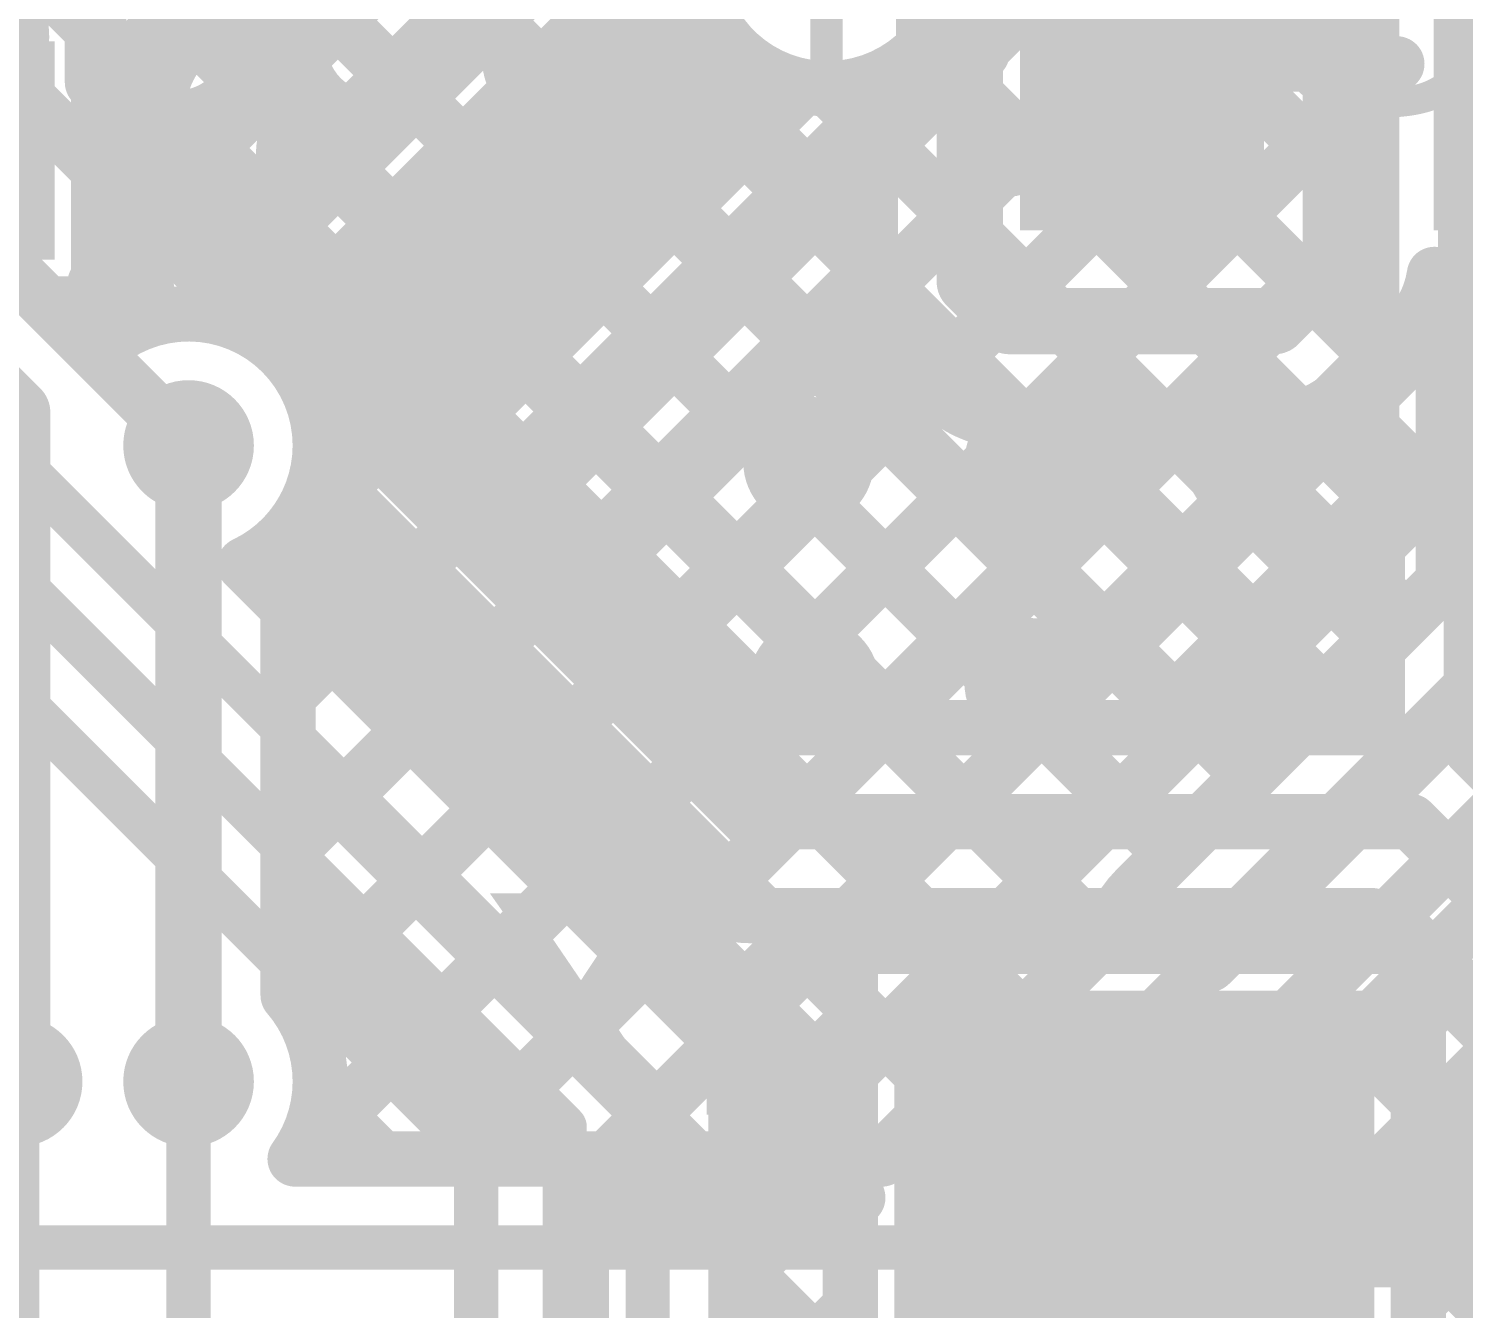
# Model space of a CAD drawing. Header units: millimetres. Extents: x -0.33 to 3.26, y -0.12 to 2.83.
# Drawn here: x 1.9131 to 2.1725, y 1.427 to 1.6584 of the extents above; entities that cross this region are included whole.
import ezdxf

# ---------------------------------------------------------------- set-up
doc = ezdxf.new("R2010")
doc.units = ezdxf.units.MM
doc.header["$MEASUREMENT"] = 0
for name, color, linetype in [('BottomLayer', 5, 'Continuous'), ('BottomOverlay', 54, 'Continuous'), ('BottomPaste', 16, 'Continuous'), ('BottomSolder', 6, 'Continuous'), ('TopLayer', 1, 'Continuous'), ('TopOverlay', 2, 'Continuous'), ('TopPaste', 8, 'Continuous'), ('TopSolder', 216, 'Continuous'), ('ViaHoleLayer', 16, 'Continuous')]:
    doc.layers.add(name, color=color, linetype=linetype)
doc.styles.add('Agency FB', font='', dxfattribs={"height": 0.2})
doc.styles.add('Arial', font='', dxfattribs={"height": 0.2})
doc.styles.get('Agency FB').set_extended_font_data('Agency FB')
doc.styles.get('Arial').set_extended_font_data('Arial')

# ---------------------------------------------------------------- blocks, each defined once
blk = doc.blocks.new('49MD_8_000_20_20_20_A_46')
at = {"layer": 'TopLayer'}
blk.add_hatch(color=1, dxfattribs=at).paths.add_polyline_path([(0.0689, 0.03937), (0.28543, 0.03937), (0.28543, -0.03937), (0.0689, -0.03937)])
at = {"layer": 'TopPaste'}
blk.add_hatch(color=8, dxfattribs=at).paths.add_polyline_path([(0.0689, 0.03937), (0.28543, 0.03937), (0.28543, -0.03937), (0.0689, -0.03937)])
at = {"layer": 'TopSolder'}
blk.add_hatch(color=216, dxfattribs=at).paths.add_polyline_path([(0.0649, 0.04337), (0.28943, 0.04337), (0.28943, -0.04337), (0.0649, -0.04337)])
at = {"layer": 'TopOverlay', "const_width": 0.01}
for points in [[(-0.256, 0.1), (0.252, 0.1)], [(0.252, 0.1), (0.252, 0.05)], [(0.252, -0.05), (0.252, -0.094)]]:
    blk.add_lwpolyline(points, dxfattribs=at)
at = {"layer": 'TopOverlay', "const_width": 0.005}
for points in [[(0.2495, 0.1, 1), (0.2545, 0.1, 1)], [(0.2495, 0.1, 1), (0.2545, 0.1, 1)], [(0.2495, 0.05, 1), (0.2545, 0.05, 1)], [(0.2495, -0.05, 1), (0.2545, -0.05, 1)]]:
    blk.add_lwpolyline(points, format="xyb", close=True, dxfattribs=at)
blk = doc.blocks.new('SOT23_3_B_170')
at = {"layer": 'BottomLayer'}
for points in [[(-0.02166, 0.02657), (-0.05316, 0.02657), (-0.05316, 0.05807), (-0.02166, 0.05807)], [(0.05314, 0.02657), (0.02165, 0.02657), (0.02165, 0.05807), (0.05314, 0.05807)], [(0.01574, -0.05807), (-0.01575, -0.05807), (-0.01575, -0.02657), (0.01574, -0.02657)]]:
    blk.add_hatch(color=5, dxfattribs=at).paths.add_polyline_path(points)
at = {"layer": 'BottomPaste'}
for points in [[(-0.02166, 0.02657), (-0.05316, 0.02657), (-0.05316, 0.05807), (-0.02166, 0.05807)], [(0.05314, 0.02657), (0.02165, 0.02657), (0.02165, 0.05807), (0.05314, 0.05807)], [(0.01574, -0.05807), (-0.01575, -0.05807), (-0.01575, -0.02657), (0.01574, -0.02657)]]:
    blk.add_hatch(color=16, dxfattribs=at).paths.add_polyline_path(points)
at = {"layer": 'BottomSolder'}
for points in [[(-0.01766, 0.02257), (-0.05716, 0.02257), (-0.05716, 0.06207), (-0.01766, 0.06207)], [(0.05714, 0.02257), (0.01765, 0.02257), (0.01765, 0.06207), (0.05714, 0.06207)], [(0.01974, -0.06207), (-0.01975, -0.06207), (-0.01975, -0.02257), (0.01974, -0.02257)]]:
    blk.add_hatch(color=6, dxfattribs=at).paths.add_polyline_path(points)
at = {"layer": 'BottomOverlay'}
for points, const_width in [([(-0.06409, 0.068, 1), (-0.07393, 0.068, 1)], 0.00984), ([(-0.07639, 0.068, 1), (-0.07147, 0.068, 1)], 0.00492), ([(-0.06655, 0.068, 1), (-0.06162, 0.068, 1)], 0.00492), ([(-0.01351, 0.032, 1), (-0.00851, 0.032, 1)], 0.005), ([(0.00849, 0.032, 1), (0.01349, 0.032, 1)], 0.005), ([(-0.06651, 0.03, 1), (-0.06151, 0.03, 1)], 0.005), ([(0.06149, 0.03, 1), (0.06649, 0.03, 1)], 0.005), ([(-0.06651, -0.032, 1), (-0.06151, -0.032, 1)], 0.005), ([(-0.06651, -0.032, 1), (-0.06151, -0.032, 1)], 0.005), ([(-0.03151, -0.032, 1), (-0.02651, -0.032, 1)], 0.005), ([(0.02649, -0.031, 1), (0.03149, -0.031, 1)], 0.005), ([(0.06149, -0.031, 1), (0.06649, -0.031, 1)], 0.005), ([(0.06149, -0.031, 1), (0.06649, -0.031, 1)], 0.005)]:
    blk.add_lwpolyline(points, format="xyb", close=True, dxfattribs=dict(at, const_width=const_width))
at = {"layer": 'BottomOverlay', "const_width": 0.01}
for points in [[(0.01099, 0.032), (-0.01101, 0.032)], [(-0.06401, 0.03), (-0.06401, -0.032)], [(0.06399, 0.03), (0.06399, -0.031)], [(-0.02901, -0.032), (-0.06401, -0.032)], [(0.06399, -0.031), (0.02899, -0.031)]]:
    blk.add_lwpolyline(points, dxfattribs=at)
blk = doc.blocks.new('SOT23_3_B_180')
at = {"layer": 'BottomLayer'}
for points in [[(-0.02166, 0.02657), (-0.05316, 0.02657), (-0.05316, 0.05807), (-0.02166, 0.05807)], [(0.05314, 0.02657), (0.02165, 0.02657), (0.02165, 0.05807), (0.05314, 0.05807)], [(0.01574, -0.05807), (-0.01575, -0.05807), (-0.01575, -0.02657), (0.01574, -0.02657)]]:
    blk.add_hatch(color=5, dxfattribs=at).paths.add_polyline_path(points)
at = {"layer": 'BottomPaste'}
for points in [[(-0.02166, 0.02657), (-0.05316, 0.02657), (-0.05316, 0.05807), (-0.02166, 0.05807)], [(0.05314, 0.02657), (0.02165, 0.02657), (0.02165, 0.05807), (0.05314, 0.05807)], [(0.01574, -0.05807), (-0.01575, -0.05807), (-0.01575, -0.02657), (0.01574, -0.02657)]]:
    blk.add_hatch(color=16, dxfattribs=at).paths.add_polyline_path(points)
at = {"layer": 'BottomSolder'}
for points in [[(-0.01766, 0.02257), (-0.05716, 0.02257), (-0.05716, 0.06207), (-0.01766, 0.06207)], [(0.05714, 0.02257), (0.01765, 0.02257), (0.01765, 0.06207), (0.05714, 0.06207)], [(0.01974, -0.06207), (-0.01975, -0.06207), (-0.01975, -0.02257), (0.01974, -0.02257)]]:
    blk.add_hatch(color=6, dxfattribs=at).paths.add_polyline_path(points)
at = {"layer": 'BottomOverlay'}
for points, const_width in [([(-0.06409, 0.068, 1), (-0.07393, 0.068, 1)], 0.00984), ([(-0.07639, 0.068, 1), (-0.07147, 0.068, 1)], 0.00492), ([(-0.06655, 0.068, 1), (-0.06162, 0.068, 1)], 0.00492), ([(-0.01351, 0.032, 1), (-0.00851, 0.032, 1)], 0.005), ([(0.00849, 0.032, 1), (0.01349, 0.032, 1)], 0.005), ([(-0.06651, 0.03, 1), (-0.06151, 0.03, 1)], 0.005), ([(0.06149, 0.03, 1), (0.06649, 0.03, 1)], 0.005), ([(-0.06651, -0.032, 1), (-0.06151, -0.032, 1)], 0.005), ([(-0.06651, -0.032, 1), (-0.06151, -0.032, 1)], 0.005), ([(-0.03151, -0.032, 1), (-0.02651, -0.032, 1)], 0.005), ([(0.02649, -0.031, 1), (0.03149, -0.031, 1)], 0.005), ([(0.06149, -0.031, 1), (0.06649, -0.031, 1)], 0.005), ([(0.06149, -0.031, 1), (0.06649, -0.031, 1)], 0.005)]:
    blk.add_lwpolyline(points, format="xyb", close=True, dxfattribs=dict(at, const_width=const_width))
at = {"layer": 'BottomOverlay', "const_width": 0.01}
for points in [[(0.01099, 0.032), (-0.01101, 0.032)], [(-0.06401, 0.03), (-0.06401, -0.032)], [(0.06399, 0.03), (0.06399, -0.031)], [(-0.02901, -0.032), (-0.06401, -0.032)], [(0.06399, -0.031), (0.02899, -0.031)]]:
    blk.add_lwpolyline(points, dxfattribs=at)

msp = doc.modelspace()

# ---------------------------------------------------------------- hatches: boundary and pattern name
at = {"layer": 'BottomLayer'}
h = msp.add_hatch(color=5, dxfattribs=at)
edge = h.paths.add_edge_path()
edge.add_arc((1.966, 1.636), 0.01181, 0, 360)
h = msp.add_hatch(color=5, dxfattribs=at)
edge = h.paths.add_edge_path()
edge.add_arc((2.006, 1.636), 0.01181, 0, 360)
h = msp.add_hatch(color=5, dxfattribs=at)
edge = h.paths.add_edge_path()
edge.add_arc((1.942, 1.583), 0.01181, 0, 360)
h = msp.add_hatch(color=5, dxfattribs=at)
edge = h.paths.add_edge_path()
edge.add_arc((2.0541, 1.58), 0.01181, 0, 360)
h = msp.add_hatch(color=5, dxfattribs=at)
edge = h.paths.add_edge_path()
edge.add_arc((2.0941, 1.58), 0.01181, 0, 360)
h = msp.add_hatch(color=5, dxfattribs=at)
edge = h.paths.add_edge_path()
edge.add_arc((2.1341, 1.58), 0.01181, 0, 360)
h = msp.add_hatch(color=5, dxfattribs=at)
edge = h.paths.add_edge_path()
edge.add_arc((2.0551, 1.54), 0.01181, 0, 360)
h = msp.add_hatch(color=5, dxfattribs=at)
edge = h.paths.add_edge_path()
edge.add_arc((2.0941, 1.54), 0.01181, 0, 360)
h = msp.add_hatch(color=5, dxfattribs=at)
edge = h.paths.add_edge_path()
edge.add_arc((2.1341, 1.54), 0.01181, 0, 360)
h = msp.add_hatch(color=5, dxfattribs=at)
edge = h.paths.add_edge_path()
edge.add_arc((1.911, 1.468), 0.01181, 0, 360)
h = msp.add_hatch(color=5, dxfattribs=at)
edge = h.paths.add_edge_path()
edge.add_arc((1.942, 1.468), 0.01181, 0, 360)
at = {"layer": 'TopLayer'}
h = msp.add_hatch(color=1, dxfattribs=at)
edge = h.paths.add_edge_path()
edge.add_arc((1.966, 1.636), 0.01181, 0, 360)
h = msp.add_hatch(color=1, dxfattribs=at)
edge = h.paths.add_edge_path()
edge.add_arc((2.006, 1.636), 0.01181, 0, 360)
h = msp.add_hatch(color=1, dxfattribs=at)
edge = h.paths.add_edge_path()
edge.add_arc((1.942, 1.583), 0.01181, 0, 360)
h = msp.add_hatch(color=1, dxfattribs=at)
edge = h.paths.add_edge_path()
edge.add_arc((2.0541, 1.58), 0.01181, 0, 360)
h = msp.add_hatch(color=1, dxfattribs=at)
edge = h.paths.add_edge_path()
edge.add_arc((2.0941, 1.58), 0.01181, 0, 360)
h = msp.add_hatch(color=1, dxfattribs=at)
edge = h.paths.add_edge_path()
edge.add_arc((2.1341, 1.58), 0.01181, 0, 360)
h = msp.add_hatch(color=1, dxfattribs=at)
edge = h.paths.add_edge_path()
edge.add_arc((2.0551, 1.54), 0.01181, 0, 360)
h = msp.add_hatch(color=1, dxfattribs=at)
edge = h.paths.add_edge_path()
edge.add_arc((2.0941, 1.54), 0.01181, 0, 360)
h = msp.add_hatch(color=1, dxfattribs=at)
edge = h.paths.add_edge_path()
edge.add_arc((2.1341, 1.54), 0.01181, 0, 360)
h = msp.add_hatch(color=1, dxfattribs=at)
edge = h.paths.add_edge_path()
edge.add_arc((1.911, 1.468), 0.01181, 0, 360)
h = msp.add_hatch(color=1, dxfattribs=at)
edge = h.paths.add_edge_path()
edge.add_arc((1.942, 1.468), 0.01181, 0, 360)
at = {"layer": 'ViaHoleLayer'}
h = msp.add_hatch(color=16, dxfattribs=at)
edge = h.paths.add_edge_path()
edge.add_arc((1.966, 1.636), 0.00787, 0, 360)
h = msp.add_hatch(color=16, dxfattribs=at)
edge = h.paths.add_edge_path()
edge.add_arc((2.006, 1.636), 0.00787, 0, 360)
h = msp.add_hatch(color=16, dxfattribs=at)
edge = h.paths.add_edge_path()
edge.add_arc((1.942, 1.583), 0.00591, 0, 360)
h = msp.add_hatch(color=16, dxfattribs=at)
edge = h.paths.add_edge_path()
edge.add_arc((2.0541, 1.58), 0.00787, 0, 360)
h = msp.add_hatch(color=16, dxfattribs=at)
edge = h.paths.add_edge_path()
edge.add_arc((2.0941, 1.58), 0.00787, 0, 360)
h = msp.add_hatch(color=16, dxfattribs=at)
edge = h.paths.add_edge_path()
edge.add_arc((2.1341, 1.58), 0.00787, 0, 360)
h = msp.add_hatch(color=16, dxfattribs=at)
edge = h.paths.add_edge_path()
edge.add_arc((2.0551, 1.54), 0.00787, 0, 360)
h = msp.add_hatch(color=16, dxfattribs=at)
edge = h.paths.add_edge_path()
edge.add_arc((2.0941, 1.54), 0.00787, 0, 360)
h = msp.add_hatch(color=16, dxfattribs=at)
edge = h.paths.add_edge_path()
edge.add_arc((2.1341, 1.54), 0.00787, 0, 360)
h = msp.add_hatch(color=16, dxfattribs=at)
edge = h.paths.add_edge_path()
edge.add_arc((1.911, 1.468), 0.00591, 0, 360)
h = msp.add_hatch(color=16, dxfattribs=at)
edge = h.paths.add_edge_path()
edge.add_arc((1.942, 1.468), 0.00591, 0, 360)

# ---------------------------------------------------------------- linework, layer by layer
at = {"layer": 'BottomLayer'}
for points, const_width in [([(2.11206, 1.64167), (2.11206, 1.76367)], 0.025), ([(1.92577, 1.75965), (2.06526, 1.62015)], 0.01), ([(1.92577, 1.64492), (2.03305, 1.7522)], 0.01), ([(1.92577, 1.73136), (2.13384, 1.52329)], 0.01), ([(2.08326, 1.6126), (2.08326, 1.7286)], 0.012), ([(2.10126, 1.6235), (2.10126, 1.7286)], 0.01), ([(2.14946, 1.61659), (2.14946, 1.72632)], 0.012), ([(1.92577, 1.61664), (2.03305, 1.72392)], 0.01), ([(1.92002, 1.70883), (2.11969, 1.50915)], 0.01), ([(2.13146, 1.62405), (2.13146, 1.69857)], 0.01), ([(1.94413, 1.60672), (2.03305, 1.69563)], 0.01), ([(1.92002, 1.68054), (2.10697, 1.49359)], 0.01), ([(2.10126, 1.65071), (2.13146, 1.68091)], 0.01), ([(1.96185, 1.59615), (2.03393, 1.66824)], 0.01), ([(2.10126, 1.669), (2.13146, 1.63881)], 0.01), ([(1.92577, 1.6086), (1.92577, 1.6641)], 0.01), ([(2.10233, 1.6235), (2.13146, 1.65262)], 0.01), ([(1.96, 1.56602), (2.04504, 1.65106)], 0.01), ([(2.06526, 1.6126), (2.06526, 1.64879)], 0.01), ([(1.92577, 1.64651), (2.09282, 1.47945)], 0.01), ([(1.96, 1.53774), (2.06526, 1.643)], 0.01), ([(2.10126, 1.64072), (2.11849, 1.6235)], 0.01), ([(2.10126, 1.6235), (2.13091, 1.6235)], 0.01), ([(1.92577, 1.61823), (1.93759, 1.6064)], 0.01), ([(2.13836, 1.6055), (2.14946, 1.61659)], 0.012), ([(1.96, 1.50945), (2.06526, 1.61471)], 0.01), ([(2.08326, 1.6126), (2.09036, 1.6055)], 0.012), ([(2.16886, 1.55832), (2.16886, 1.61393)], 0.01), ([(1.91687, 1.6086), (1.92577, 1.6086)], 0.01), ([(1.91687, 1.6086), (1.9237, 1.60177)], 0.01), ([(2.09036, 1.6055), (2.13836, 1.6055)], 0.012), ([(2.11263, 1.43581), (2.28468, 1.60786)], 0.01), ([(2.16412, 1.60615), (2.16886, 1.60141)], 0.01), ([(2.01769, 1.454), (2.16886, 1.60517)], 0.01), ([(2.15111, 1.59279), (2.16216, 1.60384)], 0.01), ([(1.89802, 1.602), (1.911, 1.58902)], 0.012), ([(2.07056, 1.59985), (2.07761, 1.59279)], 0.01), ([(1.96108, 1.48225), (2.07462, 1.59579)], 0.01), ([(2.14092, 1.43581), (2.29883, 1.59372)], 0.01), ([(2.15012, 1.59186), (2.16886, 1.57312)], 0.01), ([(1.911, 1.468), (1.911, 1.58902)], 0.012), ([(1.96161, 1.45449), (2.09461, 1.5875)], 0.01), ([(1.9894, 1.454), (2.1229, 1.5875)], 0.01), ([(2.09036, 1.5875), (2.13836, 1.5875)], 0.01), ([(2.09792, 1.5875), (2.14798, 1.53743)], 0.01), ([(2.1262, 1.5875), (2.16212, 1.55158)], 0.01), ([(2.1692, 1.43581), (2.31957, 1.58618)], 0.01), ([(1.942, 1.468), (1.942, 1.583)], 0.012), ([(1.9654, 1.57859), (2.07868, 1.46531)], 0.01), ([(2.04597, 1.454), (2.16886, 1.57689)], 0.01), ([(1.96, 1.48359), (1.96, 1.56741)], 0.01), ([(2.11327, 1.50273), (2.16886, 1.55832)], 0.01), ([(1.96, 1.55571), (2.06171, 1.454)], 0.01), ([(2.126, 1.49), (2.18686, 1.55086)], 0.012), ([(2.13873, 1.47727), (2.19956, 1.53811)], 0.01), ([(1.96, 1.52742), (2.03342, 1.454)], 0.01), ([(2.17343, 1.51198), (2.2496, 1.43581)], 0.01), ([(1.96, 1.49914), (2.00514, 1.454)], 0.01), ([(2.15929, 1.49784), (2.22132, 1.43581)], 0.01), ([(2.06737, 1.454), (2.10886, 1.49548)], 0.01), ([(2.074, 1.438), (2.126, 1.49)], 0.008), ([(2.14515, 1.48369), (2.19303, 1.43581)], 0.01), ([(2.09444, 1.43581), (2.13148, 1.47286)], 0.01), ([(2.12959, 1.47097), (2.16475, 1.43581)], 0.01), ([(1.96565, 1.46521), (1.97685, 1.454)], 0.01), ([(2.11545, 1.45682), (2.13647, 1.43581)], 0.01), ([(1.96126, 1.454), (2.06737, 1.454)], 0.01), ([(2.10131, 1.44268), (2.10818, 1.43581)], 0.01), ([(1.74047, 1.438), (2.074, 1.438)], 0.008), ([(2.09444, 1.43581), (2.26669, 1.43581)], 0.01)]:
    msp.add_lwpolyline(points, dxfattribs=dict(at, const_width=const_width))
at = {"layer": 'BottomLayer', "const_width": 0.01}
for points in [[(2.06526, 1.64879, -0.698051), (2.03708, 1.6835)], [(2.16726, 1.61393, -0.16103), (2.16216, 1.60384)], [(2.16726, 1.61393, -0.160552), (2.16219, 1.60386)], [(2.07056, 1.59985, -0.199396), (2.06526, 1.6126)], [(2.07053, 1.59987, -0.198912), (2.06526, 1.6126)], [(1.92529, 1.59996, -0.665467), (1.96581, 1.583)], [(2.09036, 1.5875, -0.199396), (2.07761, 1.59279)], [(2.09036, 1.5875, -0.198912), (2.07764, 1.59277)], [(2.15111, 1.59279, -0.199396), (2.13836, 1.5875)], [(2.15109, 1.59277, -0.198912), (2.13836, 1.5875)], [(1.96581, 1.583, -0.18034), (1.96, 1.56741)], [(2.10886, 1.49548, -0.119535), (2.11327, 1.50273)], [(1.96, 1.48359, -0.18034), (1.96581, 1.468)], [(2.13873, 1.47727, -0.119535), (2.13148, 1.47286)], [(1.96581, 1.468, -0.158441), (1.96126, 1.454)]]:
    msp.add_lwpolyline(points, format="xyb", dxfattribs=at)
at = {"layer": 'BottomLayer'}
for points, const_width in [([(2.12896, 1.65262, 1), (2.13396, 1.65262, 1)], 0.005), ([(2.04254, 1.65106, 1), (2.04754, 1.65106, 1)], 0.005), ([(2.09876, 1.65071, 1), (2.10376, 1.65071, 1)], 0.005), ([(2.06276, 1.64879, 1), (2.06776, 1.64879, 1)], 0.005), ([(2.06276, 1.64879, 1), (2.06776, 1.64879, 1)], 0.005), ([(2.10581, 1.64167, 1), (2.11831, 1.64167, 1)], 0.0125), ([(1.92327, 1.64651, 1), (1.92827, 1.64651, 1)], 0.005), ([(1.92327, 1.64492, 1), (1.92827, 1.64492, 1)], 0.005), ([(2.06276, 1.643, 1), (2.06776, 1.643, 1)], 0.005), ([(2.09876, 1.64072, 1), (2.10376, 1.64072, 1)], 0.005), ([(2.12896, 1.63881, 1), (2.13396, 1.63881, 1)], 0.005), ([(2.12896, 1.62405, 1), (2.13396, 1.62405, 1)], 0.005), ([(2.09876, 1.6235, 1), (2.10376, 1.6235, 1)], 0.005), ([(2.09876, 1.6235, 1), (2.10376, 1.6235, 1)], 0.005), ([(2.09983, 1.6235, 1), (2.10483, 1.6235, 1)], 0.005), ([(2.11599, 1.6235, 1), (2.12099, 1.6235, 1)], 0.005), ([(2.12841, 1.6235, 1), (2.13341, 1.6235, 1)], 0.005), ([(2.06276, 1.62015, 1), (2.06776, 1.62015, 1)], 0.005), ([(1.92327, 1.61823, 1), (1.92827, 1.61823, 1)], 0.005), ([(1.92327, 1.61664, 1), (1.92827, 1.61664, 1)], 0.005), ([(2.14646, 1.61659, 1), (2.15246, 1.61659, 1)], 0.006), ([(2.14646, 1.61659, 1), (2.15246, 1.61659, 1)], 0.006), ([(2.06276, 1.61471, 1), (2.06776, 1.61471, 1)], 0.005), ([(2.08026, 1.6126, 1), (2.08626, 1.6126, 1)], 0.006), ([(2.08026, 1.6126, 1), (2.08626, 1.6126, 1)], 0.006), ([(2.16476, 1.61393, 1), (2.16976, 1.61393, 1)], 0.005), ([(2.16476, 1.61393, 1), (2.16976, 1.61393, 1)], 0.005), ([(2.16636, 1.61393, 1), (2.17136, 1.61393, 1)], 0.005), ([(2.06276, 1.6126, 1), (2.06776, 1.6126, 1)], 0.005), ([(2.06276, 1.6126, 1), (2.06776, 1.6126, 1)], 0.005), ([(2.06276, 1.6126, 1), (2.06776, 1.6126, 1)], 0.005), ([(1.91437, 1.6086, 1), (1.91937, 1.6086, 1)], 0.005), ([(1.91437, 1.6086, 1), (1.91937, 1.6086, 1)], 0.005), ([(1.92327, 1.6086, 1), (1.92827, 1.6086, 1)], 0.005), ([(1.92327, 1.6086, 1), (1.92827, 1.6086, 1)], 0.005), ([(1.93509, 1.6064, 1), (1.94009, 1.6064, 1)], 0.005), ([(1.94163, 1.60672, 1), (1.94663, 1.60672, 1)], 0.005), ([(2.08736, 1.6055, 1), (2.09336, 1.6055, 1)], 0.006), ([(2.08736, 1.6055, 1), (2.09336, 1.6055, 1)], 0.006), ([(2.13536, 1.6055, 1), (2.14136, 1.6055, 1)], 0.006), ([(2.13536, 1.6055, 1), (2.14136, 1.6055, 1)], 0.006), ([(2.16162, 1.60615, 1), (2.16662, 1.60615, 1)], 0.005), ([(2.15966, 1.60384, 1), (2.16466, 1.60384, 1)], 0.005), ([(2.15966, 1.60384, 1), (2.16466, 1.60384, 1)], 0.005), ([(2.15969, 1.60386, 1), (2.16469, 1.60386, 1)], 0.005), ([(2.16636, 1.60517, 1), (2.17136, 1.60517, 1)], 0.005), ([(1.9212, 1.60177, 1), (1.9262, 1.60177, 1)], 0.005), ([(2.16636, 1.60141, 1), (2.17136, 1.60141, 1)], 0.005), ([(1.92279, 1.59996, 1), (1.92779, 1.59996, 1)], 0.005), ([(2.06803, 1.59987, 1), (2.07303, 1.59987, 1)], 0.005), ([(2.06806, 1.59985, 1), (2.07306, 1.59985, 1)], 0.005), ([(2.06806, 1.59985, 1), (2.07306, 1.59985, 1)], 0.005), ([(1.95935, 1.59615, 1), (1.96435, 1.59615, 1)], 0.005), ([(2.07212, 1.59579, 1), (2.07712, 1.59579, 1)], 0.005), ([(2.07511, 1.59279, 1), (2.08011, 1.59279, 1)], 0.005), ([(2.07511, 1.59279, 1), (2.08011, 1.59279, 1)], 0.005), ([(2.07514, 1.59277, 1), (2.08014, 1.59277, 1)], 0.005), ([(2.14762, 1.59186, 1), (2.15262, 1.59186, 1)], 0.005), ([(2.14859, 1.59277, 1), (2.15359, 1.59277, 1)], 0.005), ([(2.14861, 1.59279, 1), (2.15361, 1.59279, 1)], 0.005), ([(2.14861, 1.59279, 1), (2.15361, 1.59279, 1)], 0.005), ([(1.908, 1.58902, 1), (1.914, 1.58902, 1)], 0.006), ([(1.908, 1.58902, 1), (1.914, 1.58902, 1)], 0.006), ([(2.08786, 1.5875, 1), (2.09286, 1.5875, 1)], 0.005), ([(2.08786, 1.5875, 1), (2.09286, 1.5875, 1)], 0.005), ([(2.08786, 1.5875, 1), (2.09286, 1.5875, 1)], 0.005), ([(2.09211, 1.5875, 1), (2.09711, 1.5875, 1)], 0.005), ([(2.09542, 1.5875, 1), (2.10042, 1.5875, 1)], 0.005), ([(2.1204, 1.5875, 1), (2.1254, 1.5875, 1)], 0.005), ([(2.1237, 1.5875, 1), (2.1287, 1.5875, 1)], 0.005), ([(2.13586, 1.5875, 1), (2.14086, 1.5875, 1)], 0.005), ([(2.13586, 1.5875, 1), (2.14086, 1.5875, 1)], 0.005), ([(2.13586, 1.5875, 1), (2.14086, 1.5875, 1)], 0.005), ([(1.939, 1.583, 1), (1.945, 1.583, 1)], 0.006), ([(1.96331, 1.583, 1), (1.96831, 1.583, 1)], 0.005), ([(1.96331, 1.583, 1), (1.96831, 1.583, 1)], 0.005), ([(1.9629, 1.57859, 1), (1.9679, 1.57859, 1)], 0.005), ([(2.16636, 1.57689, 1), (2.17136, 1.57689, 1)], 0.005), ([(2.16636, 1.57312, 1), (2.17136, 1.57312, 1)], 0.005), ([(1.9575, 1.56741, 1), (1.9625, 1.56741, 1)], 0.005), ([(1.9575, 1.56741, 1), (1.9625, 1.56741, 1)], 0.005), ([(1.9575, 1.56602, 1), (1.9625, 1.56602, 1)], 0.005), ([(2.16636, 1.55832, 1), (2.17136, 1.55832, 1)], 0.005), ([(2.16636, 1.55832, 1), (2.17136, 1.55832, 1)], 0.005), ([(1.9575, 1.55571, 1), (1.9625, 1.55571, 1)], 0.005), ([(2.15962, 1.55158, 1), (2.16462, 1.55158, 1)], 0.005), ([(1.9575, 1.53774, 1), (1.9625, 1.53774, 1)], 0.005), ([(2.14548, 1.53743, 1), (2.15048, 1.53743, 1)], 0.005), ([(1.9575, 1.52742, 1), (1.9625, 1.52742, 1)], 0.005), ([(2.13134, 1.52329, 1), (2.13634, 1.52329, 1)], 0.005), ([(2.17093, 1.51198, 1), (2.17593, 1.51198, 1)], 0.005), ([(1.9575, 1.50945, 1), (1.9625, 1.50945, 1)], 0.005), ([(2.11719, 1.50915, 1), (2.12219, 1.50915, 1)], 0.005), ([(2.11077, 1.50273, 1), (2.11577, 1.50273, 1)], 0.005), ([(2.11077, 1.50273, 1), (2.11577, 1.50273, 1)], 0.005), ([(1.9575, 1.49914, 1), (1.9625, 1.49914, 1)], 0.005), ([(2.15679, 1.49784, 1), (2.16179, 1.49784, 1)], 0.005), ([(2.10636, 1.49548, 1), (2.11136, 1.49548, 1)], 0.005), ([(2.10636, 1.49548, 1), (2.11136, 1.49548, 1)], 0.005), ([(2.10447, 1.49359, 1), (2.10947, 1.49359, 1)], 0.005), ([(2.123, 1.49, 1), (2.129, 1.49, 1)], 0.006), ([(2.124, 1.49, 1), (2.128, 1.49, 1)], 0.004), ([(1.9575, 1.48359, 1), (1.9625, 1.48359, 1)], 0.005), ([(1.9575, 1.48359, 1), (1.9625, 1.48359, 1)], 0.005), ([(1.95858, 1.48225, 1), (1.96358, 1.48225, 1)], 0.005), ([(2.14265, 1.48369, 1), (2.14765, 1.48369, 1)], 0.005), ([(2.09032, 1.47945, 1), (2.09532, 1.47945, 1)], 0.005), ([(2.13623, 1.47727, 1), (2.14123, 1.47727, 1)], 0.005), ([(2.13623, 1.47727, 1), (2.14123, 1.47727, 1)], 0.005), ([(2.12709, 1.47097, 1), (2.13209, 1.47097, 1)], 0.005), ([(2.12898, 1.47286, 1), (2.13398, 1.47286, 1)], 0.005), ([(2.12898, 1.47286, 1), (2.13398, 1.47286, 1)], 0.005), ([(1.908, 1.468, 1), (1.914, 1.468, 1)], 0.006), ([(1.939, 1.468, 1), (1.945, 1.468, 1)], 0.006), ([(1.96331, 1.468, 1), (1.96831, 1.468, 1)], 0.005), ([(1.96331, 1.468, 1), (1.96831, 1.468, 1)], 0.005), ([(1.96315, 1.46521, 1), (1.96815, 1.46521, 1)], 0.005), ([(2.07618, 1.46531, 1), (2.08118, 1.46531, 1)], 0.005), ([(2.11295, 1.45682, 1), (2.11795, 1.45682, 1)], 0.005), ([(1.95876, 1.454, 1), (1.96376, 1.454, 1)], 0.005), ([(1.95876, 1.454, 1), (1.96376, 1.454, 1)], 0.005), ([(1.95911, 1.45449, 1), (1.96411, 1.45449, 1)], 0.005), ([(1.97435, 1.454, 1), (1.97935, 1.454, 1)], 0.005), ([(1.9869, 1.454, 1), (1.9919, 1.454, 1)], 0.005), ([(2.00264, 1.454, 1), (2.00764, 1.454, 1)], 0.005), ([(2.01519, 1.454, 1), (2.02019, 1.454, 1)], 0.005), ([(2.03092, 1.454, 1), (2.03592, 1.454, 1)], 0.005), ([(2.04347, 1.454, 1), (2.04847, 1.454, 1)], 0.005), ([(2.05921, 1.454, 1), (2.06421, 1.454, 1)], 0.005), ([(2.06487, 1.454, 1), (2.06987, 1.454, 1)], 0.005), ([(2.06487, 1.454, 1), (2.06987, 1.454, 1)], 0.005), ([(2.09881, 1.44268, 1), (2.10381, 1.44268, 1)], 0.005), ([(2.072, 1.438, 1), (2.076, 1.438, 1)], 0.004), ([(2.072, 1.438, 1), (2.076, 1.438, 1)], 0.004), ([(2.09194, 1.43581, 1), (2.09694, 1.43581, 1)], 0.005), ([(2.09194, 1.43581, 1), (2.09694, 1.43581, 1)], 0.005), ([(2.10568, 1.43581, 1), (2.11068, 1.43581, 1)], 0.005), ([(2.11013, 1.43581, 1), (2.11513, 1.43581, 1)], 0.005), ([(2.13397, 1.43581, 1), (2.13897, 1.43581, 1)], 0.005), ([(2.13842, 1.43581, 1), (2.14342, 1.43581, 1)], 0.005), ([(2.16225, 1.43581, 1), (2.16725, 1.43581, 1)], 0.005), ([(2.1667, 1.43581, 1), (2.1717, 1.43581, 1)], 0.005)]:
    msp.add_lwpolyline(points, format="xyb", close=True, dxfattribs=dict(at, const_width=const_width))
at = {"layer": 'TopLayer'}
for points, const_width in [([(2.17391, 1.583), (2.17391, 2.0215)], 0.012), ([(2.15591, 1.583), (2.15591, 2.00591)], 0.01), ([(1.93036, 1.65235), (2.08089, 1.80288)], 0.01), ([(1.94309, 1.63962), (2.08089, 1.77742)], 0.01), ([(1.9181, 1.76165), (2.14775, 1.532)], 0.01), ([(1.95582, 1.62689), (2.08089, 1.75196)], 0.01), ([(1.9181, 1.7362), (2.1223, 1.532)], 0.01), ([(2.00673, 1.57598), (2.15591, 1.72516)], 0.01), ([(1.9181, 1.71074), (2.09684, 1.532)], 0.01), ([(2.01946, 1.56326), (2.15591, 1.69971)], 0.01), ([(2.10936, 1.69768), (2.15591, 1.65112)], 0.01), ([(1.9181, 1.68529), (2.07139, 1.532)], 0.01), ([(2.09663, 1.68495), (2.15591, 1.62567)], 0.01), ([(1.96855, 1.61417), (2.03615, 1.68177)], 0.01), ([(2.03219, 1.55053), (2.15591, 1.67425)], 0.01), ([(2.0839, 1.67222), (2.15591, 1.60021)], 0.01), ([(1.91715, 1.66556), (2.05072, 1.532)], 0.01), ([(1.9001, 1.65857), (2.04367, 1.515)], 0.01), ([(1.98128, 1.60144), (2.03782, 1.65798)], 0.01), ([(2.07526, 1.65541), (2.15691, 1.57375)], 0.01), ([(1.994, 1.58871), (2.0532, 1.64791)], 0.01), ([(2.04492, 1.5378), (2.15591, 1.6488)], 0.01), ([(2.0577, 1.64751), (2.15691, 1.5483)], 0.01), ([(1.901, 1.624), (1.942, 1.583)], 0.01), ([(2.06457, 1.532), (2.15591, 1.62334)], 0.01), ([(1.893, 1.598), (2.025, 1.466)], 0.008), ([(2.09003, 1.532), (2.15591, 1.59788)], 0.01), ([(1.94, 1.581), (1.942, 1.583)], 0.01), ([(2.17391, 1.52813), (2.17391, 1.583)], 0.01), ([(1.88679, 1.583), (2.01, 1.45979)], 0.008), ([(1.94, 1.578), (1.94, 1.581)], 0.01), ([(2.15691, 1.532), (2.15691, 1.57708)], 0.01), ([(2.11548, 1.532), (2.15691, 1.57343)], 0.01), ([(1.96295, 1.57168), (2.03163, 1.503)], 0.01), ([(1.88057, 1.568), (1.994, 1.45457)], 0.008), ([(1.95982, 1.5672), (2.06163, 1.46539)], 0.01), ([(1.95946, 1.55417), (1.96996, 1.56467)], 0.01), ([(1.95216, 1.56147), (2.0363, 1.47733)], 0.01), ([(1.97219, 1.54144), (1.98269, 1.55194)], 0.01), ([(2.14094, 1.532), (2.15691, 1.54797)], 0.01), ([(1.98492, 1.52871), (1.99542, 1.53921)], 0.01), ([(2.05072, 1.532), (2.15691, 1.532)], 0.01), ([(2.17391, 1.52813), (2.237, 1.46504)], 0.01), ([(1.99764, 1.51598), (2.00815, 1.52649)], 0.01), ([(2.04367, 1.515), (2.163, 1.515)], 0.01), ([(2.163, 1.515), (2.22, 1.458)], 0.01), ([(2.01037, 1.50326), (2.02087, 1.51376)], 0.01), ([(2.0231, 1.49053), (2.03376, 1.50119)], 0.01), ([(2.03583, 1.4778), (2.05603, 1.498)], 0.01), ([(2.04367, 1.498), (2.15596, 1.498)], 0.01), ([(2.05448, 1.498), (2.06163, 1.49085)], 0.01), ([(2.07592, 1.49243), (2.08148, 1.498)], 0.01), ([(2.07993, 1.498), (2.0855, 1.49243)], 0.01), ([(2.10137, 1.49243), (2.10694, 1.498)], 0.01), ([(2.10539, 1.498), (2.11095, 1.49243)], 0.01), ([(2.12683, 1.49243), (2.13239, 1.498)], 0.01), ([(2.13084, 1.498), (2.13641, 1.49243)], 0.01), ([(2.15228, 1.49243), (2.1569, 1.49705)], 0.01), ([(2.15596, 1.498), (2.16153, 1.49243)], 0.01), ([(2.06163, 1.49243), (2.16153, 1.49243)], 0.01), ([(2.06163, 1.2519), (2.06163, 1.49243)], 0.01), ([(2.16153, 1.49243), (2.16437, 1.48959)], 0.01), ([(2.16437, 1.48959), (2.203, 1.45096)], 0.01), ([(2.16437, 1.33878), (2.16437, 1.48959)], 0.01), ([(2.16437, 1.47906), (2.16963, 1.48433)], 0.01), ([(2.041, 1.45752), (2.06163, 1.47815)], 0.01), ([(2.16437, 1.45361), (2.18236, 1.4716)], 0.01), ([(1.911, 1.343), (1.911, 1.468)], 0.008), ([(1.942, 1.36324), (1.942, 1.468)], 0.008), ([(2.041, 1.311), (2.041, 1.466)], 0.01), ([(2.025, 1.311), (2.025, 1.466)], 0.008), ([(2.16437, 1.46447), (2.203, 1.42584)], 0.01), ([(2.041, 1.46056), (2.06163, 1.43993)], 0.01), ([(2.01, 1.323), (2.01, 1.45979)], 0.008), ([(2.16437, 1.42815), (2.19509, 1.45887)], 0.01), ([(1.994, 1.335), (1.994, 1.45457)], 0.008), ([(2.041, 1.43206), (2.06163, 1.45269)], 0.01), ([(2.16437, 1.43902), (2.203, 1.40039)], 0.01), ([(2.041, 1.43511), (2.06163, 1.41448)], 0.01), ([(2.041, 1.40661), (2.06163, 1.42723)], 0.01)]:
    msp.add_lwpolyline(points, dxfattribs=dict(at, const_width=const_width))
at = {"layer": 'TopLayer', "const_width": 0.01}
for points in [[(2.0813, 1.66961, -2.1888), (2.05584, 1.69507)], [(2.15691, 1.57708, -0.08392), (2.15591, 1.583)], [(1.96295, 1.57168, -0.159994), (1.95216, 1.56147)], [(2.04367, 1.498, -0.199327), (2.03163, 1.503)], [(2.04367, 1.498, -0.198912), (2.03165, 1.50298)], [(2.0363, 1.47733, -0.199231), (2.041, 1.466)], [(2.03631, 1.47731, -0.198912), (2.041, 1.466)]]:
    msp.add_lwpolyline(points, format="xyb", dxfattribs=at)
at = {"layer": 'TopLayer'}
for points, const_width in [([(2.03532, 1.65798, 1), (2.04032, 1.65798, 1)], 0.005), ([(2.07276, 1.65541, 1), (2.07776, 1.65541, 1)], 0.005), ([(1.92786, 1.65235, 1), (1.93286, 1.65235, 1)], 0.005), ([(2.15341, 1.65112, 1), (2.15841, 1.65112, 1)], 0.005), ([(2.0507, 1.64791, 1), (2.0557, 1.64791, 1)], 0.005), ([(2.0552, 1.64751, 1), (2.0602, 1.64751, 1)], 0.005), ([(2.15341, 1.6488, 1), (2.15841, 1.6488, 1)], 0.005), ([(1.94059, 1.63962, 1), (1.94559, 1.63962, 1)], 0.005), ([(1.95332, 1.62689, 1), (1.95832, 1.62689, 1)], 0.005), ([(2.15341, 1.62567, 1), (2.15841, 1.62567, 1)], 0.005), ([(2.15341, 1.62334, 1), (2.15841, 1.62334, 1)], 0.005), ([(1.96605, 1.61417, 1), (1.97105, 1.61417, 1)], 0.005), ([(1.97878, 1.60144, 1), (1.98378, 1.60144, 1)], 0.005), ([(2.15341, 1.60021, 1), (2.15841, 1.60021, 1)], 0.005), ([(2.15341, 1.59788, 1), (2.15841, 1.59788, 1)], 0.005), ([(1.9915, 1.58871, 1), (1.9965, 1.58871, 1)], 0.005), ([(1.9395, 1.583, 1), (1.9445, 1.583, 1)], 0.005), ([(1.9395, 1.583, 1), (1.9445, 1.583, 1)], 0.005), ([(2.15341, 1.583, 1), (2.15841, 1.583, 1)], 0.005), ([(2.15341, 1.583, 1), (2.15841, 1.583, 1)], 0.005), ([(2.17091, 1.583, 1), (2.17691, 1.583, 1)], 0.006), ([(2.17141, 1.583, 1), (2.17641, 1.583, 1)], 0.005), ([(1.9375, 1.581, 1), (1.9425, 1.581, 1)], 0.005), ([(1.9375, 1.581, 1), (1.9425, 1.581, 1)], 0.005), ([(1.9375, 1.578, 1), (1.9425, 1.578, 1)], 0.005), ([(2.00423, 1.57598, 1), (2.00923, 1.57598, 1)], 0.005), ([(2.15441, 1.57708, 1), (2.15941, 1.57708, 1)], 0.005), ([(2.15441, 1.57708, 1), (2.15941, 1.57708, 1)], 0.005), ([(2.15441, 1.57375, 1), (2.15941, 1.57375, 1)], 0.005), ([(2.15441, 1.57343, 1), (2.15941, 1.57343, 1)], 0.005), ([(1.96045, 1.57168, 1), (1.96545, 1.57168, 1)], 0.005), ([(1.96045, 1.57168, 1), (1.96545, 1.57168, 1)], 0.005), ([(1.95732, 1.5672, 1), (1.96232, 1.5672, 1)], 0.005), ([(1.96746, 1.56467, 1), (1.97246, 1.56467, 1)], 0.005), ([(2.01696, 1.56326, 1), (2.02196, 1.56326, 1)], 0.005), ([(1.94966, 1.56147, 1), (1.95466, 1.56147, 1)], 0.005), ([(1.94966, 1.56147, 1), (1.95466, 1.56147, 1)], 0.005), ([(1.95696, 1.55417, 1), (1.96196, 1.55417, 1)], 0.005), ([(1.98019, 1.55194, 1), (1.98519, 1.55194, 1)], 0.005), ([(2.02969, 1.55053, 1), (2.03469, 1.55053, 1)], 0.005), ([(2.15441, 1.5483, 1), (2.15941, 1.5483, 1)], 0.005), ([(2.15441, 1.54797, 1), (2.15941, 1.54797, 1)], 0.005), ([(1.96969, 1.54144, 1), (1.97469, 1.54144, 1)], 0.005), ([(1.99292, 1.53921, 1), (1.99792, 1.53921, 1)], 0.005), ([(2.04242, 1.5378, 1), (2.04742, 1.5378, 1)], 0.005), ([(2.04822, 1.532, 1), (2.05322, 1.532, 1)], 0.005), ([(2.04822, 1.532, 1), (2.05322, 1.532, 1)], 0.005), ([(2.06207, 1.532, 1), (2.06707, 1.532, 1)], 0.005), ([(2.06889, 1.532, 1), (2.07389, 1.532, 1)], 0.005), ([(2.08753, 1.532, 1), (2.09253, 1.532, 1)], 0.005), ([(2.09434, 1.532, 1), (2.09934, 1.532, 1)], 0.005), ([(2.11298, 1.532, 1), (2.11798, 1.532, 1)], 0.005), ([(2.1198, 1.532, 1), (2.1248, 1.532, 1)], 0.005), ([(2.13844, 1.532, 1), (2.14344, 1.532, 1)], 0.005), ([(2.14525, 1.532, 1), (2.15025, 1.532, 1)], 0.005), ([(2.15441, 1.532, 1), (2.15941, 1.532, 1)], 0.005), ([(2.15441, 1.532, 1), (2.15941, 1.532, 1)], 0.005), ([(1.98242, 1.52871, 1), (1.98742, 1.52871, 1)], 0.005), ([(2.17141, 1.52813, 1), (2.17641, 1.52813, 1)], 0.005), ([(2.17141, 1.52813, 1), (2.17641, 1.52813, 1)], 0.005), ([(2.00565, 1.52649, 1), (2.01065, 1.52649, 1)], 0.005), ([(1.99514, 1.51598, 1), (2.00014, 1.51598, 1)], 0.005), ([(2.04117, 1.515, 1), (2.04617, 1.515, 1)], 0.005), ([(2.04117, 1.515, 1), (2.04617, 1.515, 1)], 0.005), ([(2.1605, 1.515, 1), (2.1655, 1.515, 1)], 0.005), ([(2.1605, 1.515, 1), (2.1655, 1.515, 1)], 0.005), ([(2.01837, 1.51376, 1), (2.02337, 1.51376, 1)], 0.005), ([(2.00787, 1.50326, 1), (2.01287, 1.50326, 1)], 0.005), ([(2.02913, 1.503, 1), (2.03413, 1.503, 1)], 0.005), ([(2.02913, 1.503, 1), (2.03413, 1.503, 1)], 0.005), ([(2.02915, 1.50298, 1), (2.03415, 1.50298, 1)], 0.005), ([(2.03126, 1.50119, 1), (2.03626, 1.50119, 1)], 0.005), ([(2.04117, 1.498, 1), (2.04617, 1.498, 1)], 0.005), ([(2.04117, 1.498, 1), (2.04617, 1.498, 1)], 0.005), ([(2.04117, 1.498, 1), (2.04617, 1.498, 1)], 0.005), ([(2.05198, 1.498, 1), (2.05698, 1.498, 1)], 0.005), ([(2.05353, 1.498, 1), (2.05853, 1.498, 1)], 0.005), ([(2.07743, 1.498, 1), (2.08243, 1.498, 1)], 0.005), ([(2.07898, 1.498, 1), (2.08398, 1.498, 1)], 0.005), ([(2.10289, 1.498, 1), (2.10789, 1.498, 1)], 0.005), ([(2.10444, 1.498, 1), (2.10944, 1.498, 1)], 0.005), ([(2.12834, 1.498, 1), (2.13334, 1.498, 1)], 0.005), ([(2.12989, 1.498, 1), (2.1349, 1.498, 1)], 0.005), ([(2.15346, 1.498, 1), (2.15846, 1.498, 1)], 0.005), ([(2.15346, 1.498, 1), (2.15846, 1.498, 1)], 0.005), ([(2.1544, 1.49705, 1), (2.1594, 1.49705, 1)], 0.005), ([(2.05913, 1.49243, 1), (2.06413, 1.49243, 1)], 0.005), ([(2.05913, 1.49243, 1), (2.06413, 1.49243, 1)], 0.005), ([(2.07342, 1.49243, 1), (2.07842, 1.49243, 1)], 0.005), ([(2.083, 1.49243, 1), (2.088, 1.49243, 1)], 0.005), ([(2.09887, 1.49243, 1), (2.10387, 1.49243, 1)], 0.005), ([(2.10845, 1.49243, 1), (2.11345, 1.49243, 1)], 0.005), ([(2.12433, 1.49243, 1), (2.12933, 1.49243, 1)], 0.005), ([(2.13391, 1.49243, 1), (2.13891, 1.49243, 1)], 0.005), ([(2.14978, 1.49243, 1), (2.15478, 1.49243, 1)], 0.005), ([(2.15903, 1.49243, 1), (2.16403, 1.49243, 1)], 0.005), ([(2.15903, 1.49243, 1), (2.16403, 1.49243, 1)], 0.005), ([(2.15903, 1.49243, 1), (2.16403, 1.49243, 1)], 0.005), ([(2.0206, 1.49053, 1), (2.0256, 1.49053, 1)], 0.005), ([(2.05913, 1.49085, 1), (2.06413, 1.49085, 1)], 0.005), ([(2.16187, 1.48959, 1), (2.16687, 1.48959, 1)], 0.005), ([(2.16187, 1.48959, 1), (2.16687, 1.48959, 1)], 0.005), ([(2.16187, 1.48959, 1), (2.16687, 1.48959, 1)], 0.005), ([(2.16713, 1.48433, 1), (2.17213, 1.48433, 1)], 0.005), ([(2.16187, 1.47906, 1), (2.16687, 1.47906, 1)], 0.005), ([(2.03333, 1.4778, 1), (2.03833, 1.4778, 1)], 0.005), ([(2.0338, 1.47733, 1), (2.0388, 1.47733, 1)], 0.005), ([(2.0338, 1.47733, 1), (2.0388, 1.47733, 1)], 0.005), ([(2.03381, 1.47731, 1), (2.03881, 1.47731, 1)], 0.005), ([(2.05913, 1.47815, 1), (2.06413, 1.47815, 1)], 0.005), ([(1.909, 1.468, 1), (1.913, 1.468, 1)], 0.004), ([(1.94, 1.468, 1), (1.944, 1.468, 1)], 0.004), ([(2.0385, 1.466, 1), (2.0435, 1.466, 1)], 0.005), ([(2.0385, 1.466, 1), (2.0435, 1.466, 1)], 0.005), ([(2.0385, 1.466, 1), (2.0435, 1.466, 1)], 0.005), ([(2.023, 1.466, 1), (2.027, 1.466, 1)], 0.004), ([(2.023, 1.466, 1), (2.027, 1.466, 1)], 0.004), ([(2.05913, 1.46539, 1), (2.06413, 1.46539, 1)], 0.005), ([(2.16187, 1.46447, 1), (2.16687, 1.46447, 1)], 0.005), ([(2.0385, 1.46056, 1), (2.0435, 1.46056, 1)], 0.005), ([(2.008, 1.45979, 1), (2.012, 1.45979, 1)], 0.004), ([(2.008, 1.45979, 1), (2.012, 1.45979, 1)], 0.004), ([(2.0385, 1.45752, 1), (2.0435, 1.45752, 1)], 0.005), ([(1.992, 1.45457, 1), (1.996, 1.45457, 1)], 0.004), ([(1.992, 1.45457, 1), (1.996, 1.45457, 1)], 0.004), ([(2.16187, 1.45361, 1), (2.16687, 1.45361, 1)], 0.005), ([(2.05913, 1.45269, 1), (2.06413, 1.45269, 1)], 0.005), ([(2.05913, 1.43993, 1), (2.06413, 1.43993, 1)], 0.005), ([(2.16187, 1.43902, 1), (2.16687, 1.43902, 1)], 0.005), ([(2.0385, 1.43511, 1), (2.0435, 1.43511, 1)], 0.005), ([(2.0385, 1.43206, 1), (2.0435, 1.43206, 1)], 0.005), ([(2.05913, 1.42723, 1), (2.06413, 1.42723, 1)], 0.005), ([(2.16187, 1.42815, 1), (2.16687, 1.42815, 1)], 0.005)]:
    msp.add_lwpolyline(points, format="xyb", close=True, dxfattribs=dict(at, const_width=const_width))

# ---------------------------------------------------------------- block references
for name, p, rotation in [('SOT23_3_B_180', (2.14945, 1.684), 180), ('SOT23_3_B_170', (1.86061, 1.67867), 180), ('49MD_8_000_20_20_20_A_46', (2.113, 1.195), 90)]:
    msp.add_blockref(name, p, dxfattribs=dict(rotation=rotation))

# ---------------------------------------------------------------- texts
at = {"layer": 'BottomOverlay', "style": 'Arial', "text_generation_flag": 2}
msp.add_text('Q51', height=0.04, rotation=270, dxfattribs=at).set_placement((1.93761, 1.62067))
at = {"layer": 'TopOverlay', "style": 'Agency FB'}
msp.add_text('Manufacturing Security Solutions for the Self Storage Industry', height=0.05, rotation=360, dxfattribs=at).set_placement((1.433, 1.643))
at = {"layer": 'TopOverlay', "style": 'Arial'}
msp.add_text('X1', height=0.04, dxfattribs=at).set_placement((1.99412, 1.462))

doc.saveas('drawing.dxf')
